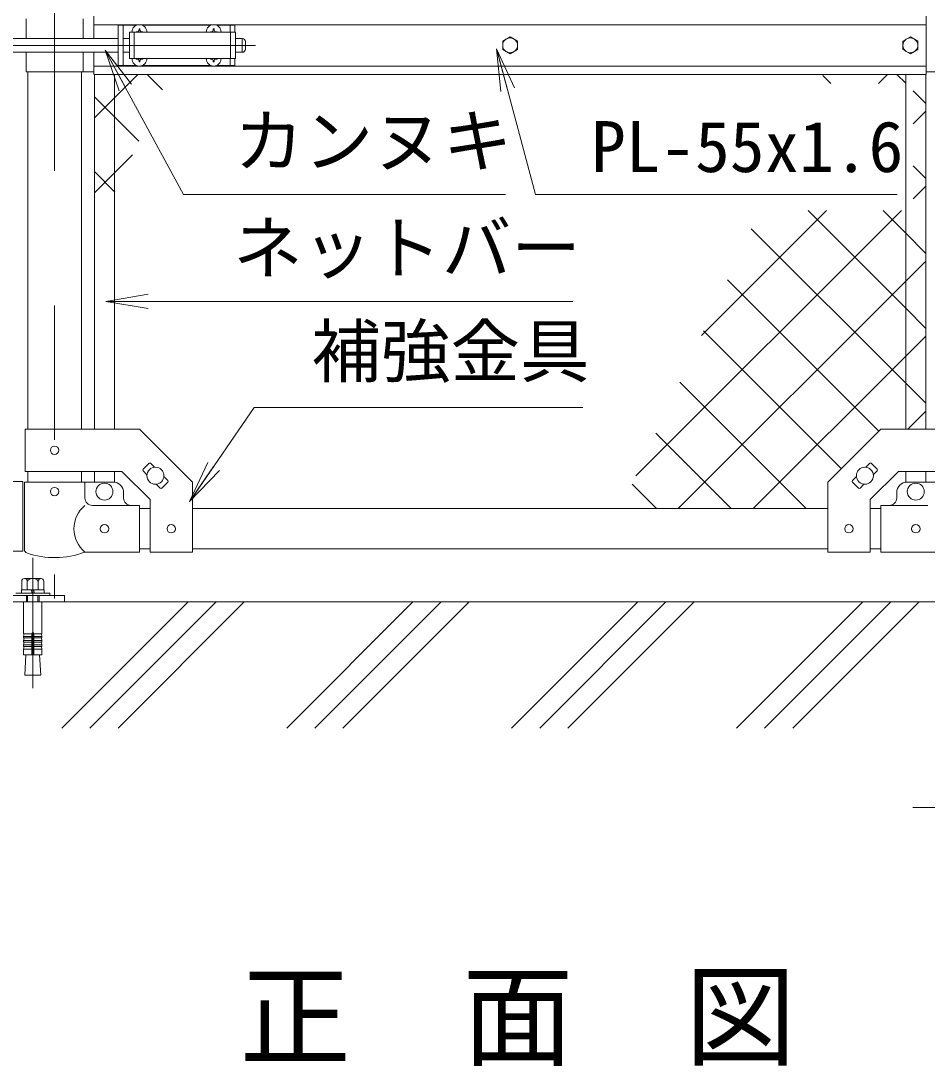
# Model space of a CAD drawing. Units: millimetres, scale not verified. Extents: x -4200 to 4200, y -2970 to 2970.
# Drawn here: x -2568 to -1713, y -477 to 509 of the extents above; entities that cross this region are included whole.
import ezdxf
from ezdxf.enums import TextEntityAlignment as Align

# ---------------------------------------------------------------- set-up
doc = ezdxf.new("R2010")
doc.units = ezdxf.units.MM
doc.header["$LTSCALE"] = 20
doc.linetypes.add('DASHED', pattern=[7.5, 6, -1.5])
doc.linetypes.add('USER1', pattern=[50.8, 31.75, -6.35, 6.35, -6.35])
doc.layers.add('0-0_D-TTL-TXT', color=7, linetype='Continuous')
for name, color, linetype, lineweight in [('0-1_D-BMK', 2, 'USER1', 13), ('0-2_D-STR1', 1, 'Continuous', 18), ('0-3_D-STR3', 3, 'Continuous', 13), ('0-4_D-STR-DIM', 7, 'Continuous', 9), ('0-5_0', 3, 'Continuous', 18), ('0-6_D-STR-TXT', 7, 'Continuous', 9), ('0-7_D-STR2', 7, 'Continuous', 9), ('0-9_D-BGD', 7, 'Continuous', 9)]:
    doc.layers.add(name, color=color, linetype=linetype, lineweight=lineweight)
doc.styles.add('ＭＳ ゴシック', font='')
doc.styles.get('ＭＳ ゴシック').set_extended_font_data('MS Gothic')

# ---------------------------------------------------------------- blocks, each defined once
blk = doc.blocks.new('_Open')
at = {"layer": '0-5_0', "color": 7, "lineweight": 9}
blk.add_line((-20, 3.33), (0, 0), dxfattribs=at)
blk.add_lwpolyline([(-20, -3.33), (0, 0), (-20, 0)], dxfattribs=at)

msp = doc.modelspace()

# ---------------------------------------------------------------- linework, layer by layer
at = {"layer": '0-1_D-BMK'}
for p, q in [((-2535.9, 1003.1), (-2535.9, -35.29)), ((-2666.59, 486.37), (-2346.59, 486.37)), ((-2556.55, 2.97), (-2556.55, -120.04))]:
    msp.add_line(p, q, dxfattribs=at)
at = {"layer": '0-2_D-STR1'}
for p, q in [((-2561.3, 461.37), (-2561.3, 124.42)), ((-2510.5, 461.37), (-2510.5, 124.42)), ((-2561.3, 84.42), (-2561.3, 74.37)), ((-2510.5, 84.42), (-2510.5, 74.37)), ((-2455.9, 49.37), (-2445.9, 49.37)), ((-2405.9, 49.37), (-1806.7, 49.37)), ((-1766.7, 49.37), (-1756.7, 49.37)), ((-2455.9, 11.37), (-2445.9, 11.37)), ((-2405.9, 11.37), (-1806.7, 11.37)), ((-1766.7, 11.37), (-1756.7, 11.37))]:
    msp.add_line(p, q, dxfattribs=at)
at = {"layer": '0-3_D-STR3'}
for p, q in [((-2498.8, 492.87), (-2498.8, 513.87)), ((-1713.8, 458.87), (-1713.8, 513.87)), ((-2562.9, 511.37), (-2562.9, 492.87)), ((-2508.9, 511.37), (-2508.9, 492.87)), ((-2498.8, 505.87), (-1713.8, 505.87)), ((-2475.9, 505.37), (-2475.9, 467.37)), ((-2475.9, 505.37), (-2458.49, 505.37)), ((-2471.4, 505.37), (-2471.4, 467.37)), ((-2453.3, 505.37), (-2388.49, 505.37)), ((-2383.3, 505.37), (-2365.9, 505.37)), ((-2370.4, 505.37), (-2370.4, 498.87)), ((-2365.9, 505.37), (-2365.9, 498.87)), ((-2465.4, 498.87), (-2465.4, 473.87)), ((-2465.4, 498.87), (-2365.4, 498.87)), ((-2457.75, 499.28), (-2459.05, 499.26)), ((-2459.05, 499.26), (-2459.05, 498.87)), ((-2456.29, 502.02), (-2456.31, 500.72)), ((-2456.29, 502.02), (-2455.5, 502.02)), ((-2455.5, 502.02), (-2455.48, 500.72)), ((-2387.75, 499.28), (-2389.05, 499.26)), ((-2389.05, 499.26), (-2389.05, 498.87)), ((-2386.29, 502.02), (-2386.31, 500.72)), ((-2386.29, 502.02), (-2385.5, 502.02)), ((-2385.5, 502.02), (-2385.48, 500.72)), ((-2384.04, 499.28), (-2382.75, 499.26)), ((-2382.75, 499.26), (-2382.75, 498.87)), ((-2365.4, 498.87), (-2365.4, 473.87)), ((-2599.25, 492.87), (-2475.9, 492.87)), ((-2471.4, 492.87), (-2465.4, 492.87)), ((-2365.4, 492.87), (-2358.9, 492.87)), ((-2358.9, 492.87), (-2358.9, 479.87)), ((-2355.9, 489.87), (-2355.9, 482.87)), ((-2599.25, 479.87), (-2475.9, 479.87)), ((-2562.9, 479.87), (-2562.9, 461.37)), ((-2508.9, 479.87), (-2508.9, 461.37)), ((-2498.8, 458.87), (-2498.8, 479.87)), ((-2471.4, 479.87), (-2465.4, 479.87)), ((-2465.4, 473.87), (-2365.4, 473.87)), ((-2459.05, 473.47), (-2459.05, 473.87)), ((-2457.75, 473.45), (-2459.05, 473.47)), ((-2454.04, 473.45), (-2452.75, 473.47)), ((-2452.75, 473.47), (-2452.75, 473.87)), ((-2389.05, 473.47), (-2389.05, 473.87)), ((-2387.75, 473.45), (-2389.05, 473.47)), ((-2384.04, 473.45), (-2382.75, 473.47)), ((-2382.75, 473.47), (-2382.75, 473.87)), ((-2370.4, 473.87), (-2370.4, 467.37)), ((-2365.9, 473.87), (-2365.9, 467.37)), ((-2365.4, 479.87), (-2358.9, 479.87)), ((-2498.8, 466.87), (-1713.8, 466.87)), ((-2475.9, 467.37), (-2458.49, 467.37)), ((-2456.29, 470.72), (-2456.31, 472.01)), ((-2456.29, 470.72), (-2455.5, 470.72)), ((-2455.5, 470.72), (-2455.48, 472.01)), ((-2453.3, 467.37), (-2388.49, 467.37)), ((-2386.29, 470.72), (-2386.31, 472.01)), ((-2386.29, 470.72), (-2385.5, 470.72)), ((-2385.5, 470.72), (-2385.48, 472.01)), ((-2383.3, 467.37), (-2365.9, 467.37)), ((-2562.9, 461.37), (-2498.8, 461.37)), ((-2498.8, 458.87), (-1713.8, 458.87)), ((-2498.4, 458.87), (-2498.4, 124.42)), ((-2479.4, 458.87), (-2479.4, 124.42)), ((-1733.2, 458.87), (-1733.2, 124.42)), ((-1714.2, 458.87), (-1714.2, 124.42)), ((-1649.7, 461.37), (-1713.8, 461.37)), ((-2563.6, 84.42), (-2563.6, 124.42)), ((-2452.56, 86.43), (-2446.91, 92.08)), ((-2445.49, 92.08), (-2441.78, 88.37)), ((-1767.1, 92.08), (-1770.82, 88.37)), ((-1760.03, 86.43), (-1765.69, 92.08)), ((-2563.6, 84.42), (-2472.46, 84.42)), ((-2498.4, 84.42), (-2498.4, 74.37)), ((-2479.4, 84.42), (-2479.4, 74.37)), ((-2472.46, 84.42), (-2445.9, 57.85)), ((-2452.56, 85.01), (-2448.85, 81.3)), ((-2432.94, 79.54), (-2429.23, 75.82)), ((-1779.65, 79.54), (-1783.36, 75.82)), ((-1740.13, 84.42), (-1766.7, 57.85)), ((-1760.03, 85.01), (-1763.74, 81.3)), ((-1649, 84.42), (-1740.13, 84.42)), ((-1733.2, 84.42), (-1733.2, 74.37)), ((-1714.2, 84.42), (-1714.2, 74.37)), ((-2565.85, 75.07), (-2656.55, 75.07)), ((-2565.85, 75.07), (-2565.85, 9.07)), ((-2564.45, 74.37), (-2507.35, 74.37)), ((-2564.45, 74.37), (-2564.45, 10.67)), ((-2507.35, 74.37), (-2507.35, 59.37)), ((-2507.35, 74.37), (-2480.9, 74.37)), ((-2440.02, 72.47), (-2436.3, 68.75)), ((-2434.89, 68.75), (-2429.23, 74.41)), ((-2405.9, 8.17), (-2405.9, 74.42)), ((-1806.7, 8.17), (-1806.7, 74.42)), ((-1777.71, 68.75), (-1783.36, 74.41)), ((-1772.58, 72.47), (-1776.29, 68.75)), ((-1705.25, 74.37), (-1731.7, 74.37)), ((-2470.9, 59.37), (-2470.9, 64.37)), ((-1741.7, 59.37), (-1741.7, 64.37)), ((-2455.9, 52.37), (-2500.35, 52.37)), ((-2455.9, 8.37), (-2455.9, 52.37)), ((-2445.9, 8.17), (-2445.9, 57.85)), ((-1766.7, 8.17), (-1766.7, 57.85)), ((-1756.7, 52.37), (-1712.25, 52.37)), ((-1756.7, 8.37), (-1756.7, 52.37)), ((-2565.85, 9.07), (-2681.55, 9.07)), ((-2455.9, 8.37), (-2507.35, 8.37)), ((-2445.9, 8.17), (-2405.9, 8.17)), ((-1766.7, 8.17), (-1806.7, 8.17)), ((-1756.7, 8.37), (-1705.25, 8.37)), ((-2566.94, -19.03), (-2566.94, -27.33)), ((-2548.75, -16.53), (-2564.34, -16.53)), ((-2562.55, -16.53), (-2550.55, -16.53)), ((-2561.74, -27.33), (-2561.74, -19.03)), ((-2551.35, -27.33), (-2551.35, -19.03)), ((-2546.15, -27.33), (-2546.15, -19.03)), ((-2545.8, -27.33), (-2567.3, -27.33)), ((-2567.3, -27.33), (-2567.3, -30.33)), ((-2566.94, -27.33), (-2546.15, -27.33)), ((-2558.05, -27.33), (-2557.24, -30.33)), ((-2555.05, -30.33), (-2555.85, -27.33)), ((-2545.8, -30.33), (-2545.8, -27.33)), ((-2540.55, -30.33), (-2572.55, -30.33)), ((-2567.3, -30.33), (-2545.8, -30.33)), ((-2565.2, -38.63), (-2565.2, -68.67)), ((-2562.54, -32.63), (-2562.54, -38.63)), ((-2561.46, -38.63), (-2561.46, -32.63)), ((-2551.62, -38.63), (-2551.62, -32.63)), ((-2550.54, -38.63), (-2550.54, -32.63)), ((-2547.9, -38.63), (-2547.9, -68.67)), ((-2540.55, -32.63), (-2540.55, -30.33)), ((-2557.55, -68.67), (-2565.2, -68.67)), ((-2565.2, -71.17), (-2564.76, -68.71)), ((-2557.55, -68.67), (-2557.55, -88.63)), ((-2555.55, -68.67), (-2547.9, -68.67)), ((-2555.55, -68.67), (-2555.55, -88.63)), ((-2547.9, -71.17), (-2548.33, -68.71)), ((-2565.2, -71.17), (-2557.55, -71.17)), ((-2565.2, -71.17), (-2565.2, -72.67)), ((-2565.2, -72.67), (-2557.55, -72.67)), ((-2565.2, -75.17), (-2564.76, -72.71)), ((-2565.2, -75.17), (-2557.55, -75.17)), ((-2565.2, -75.17), (-2565.2, -76.67)), ((-2565.2, -76.67), (-2557.55, -76.67)), ((-2565.2, -79.17), (-2564.76, -76.71)), ((-2547.9, -71.17), (-2555.55, -71.17)), ((-2547.9, -72.67), (-2555.55, -72.67)), ((-2547.9, -75.17), (-2555.55, -75.17)), ((-2547.9, -76.67), (-2555.55, -76.67)), ((-2547.9, -75.17), (-2548.33, -72.71)), ((-2547.9, -79.17), (-2548.33, -76.71)), ((-2547.9, -71.17), (-2547.9, -72.67)), ((-2547.9, -75.17), (-2547.9, -76.67)), ((-2565.2, -79.17), (-2557.55, -79.17)), ((-2565.2, -79.17), (-2565.2, -80.67)), ((-2565.2, -83.13), (-2564.76, -80.67)), ((-2565.2, -80.67), (-2557.55, -80.67)), ((-2565.2, -83.13), (-2557.55, -83.13)), ((-2565.2, -83.13), (-2565.2, -88.63)), ((-2565.2, -88.63), (-2547.9, -88.63)), ((-2563.04, -88.63), (-2564.12, -107.73)), ((-2547.9, -79.17), (-2555.55, -79.17)), ((-2547.9, -80.67), (-2555.55, -80.67)), ((-2547.9, -83.13), (-2555.55, -83.13)), ((-2550.05, -88.63), (-2548.97, -107.73)), ((-2547.9, -83.13), (-2548.33, -80.67)), ((-2547.9, -79.17), (-2547.9, -80.67)), ((-2547.9, -83.13), (-2547.9, -88.63)), ((-2548.97, -107.73), (-2564.12, -107.73))]:
    msp.add_line(p, q, dxfattribs=at)
at = {"layer": '0-3_D-STR3', "linetype": 'DASHED'}
for p, q in [((-2460.9, 498.87), (-2460.9, 473.87)), ((-2369.9, 498.87), (-2369.9, 473.87))]:
    msp.add_line(p, q, dxfattribs=at)
at = {"layer": '0-3_D-STR3'}
for points in [[(-2454.04, 499.28), (-2452.75, 499.26), (-2452.75, 498.87)], [(-2563.6, 124.42), (-2455.9, 124.42), (-2405.9, 74.42)], [(-1649, 124.42), (-1756.7, 124.42), (-1806.7, 74.42)]]:
    msp.add_lwpolyline(points, dxfattribs=at)
for points in [[(-2106.3, 494.47), (-2113.31, 490.42), (-2113.31, 482.32), (-2106.3, 478.27), (-2099.28, 482.32), (-2099.28, 490.42)], [(-1728.8, 494.47), (-1735.81, 490.42), (-1735.81, 482.32), (-1728.8, 478.27), (-1721.78, 482.32), (-1721.78, 490.42)], [(-2676.55, -38.63), (-2526.55, -38.63), (-2526.55, -32.63), (-2676.55, -32.63)]]:
    msp.add_lwpolyline(points, close=True, dxfattribs=at)
for centre, radius in [((-2106.3, 486.37), 7.03), ((-1728.8, 486.37), 7.03), ((-2535.9, 104.42), 4), ((-2440.9, 80.42), 8), ((-1771.7, 80.42), 8), ((-2535.9, 65.37), 4), ((-2488.9, 65.37), 8), ((-1723.7, 65.37), 8), ((-2488.9, 30.37), 4), ((-2425.9, 30.42), 4), ((-1786.7, 30.42), 4), ((-1723.7, 30.37), 4)]:
    msp.add_circle(centre, radius, dxfattribs=at)
for centre, radius, start, end in [((-2455.9, 498.87), 7, 0, 180), ((-2385.9, 498.87), 7, 0, 180), ((-2457.8, 500.77), 1.49, 270, 0), ((-2453.99, 500.77), 1.49, 180, 270), ((-2387.8, 500.77), 1.49, 270, 0), ((-2383.99, 500.77), 1.49, 180, 270), ((-2358.9, 489.87), 3, 0, 90), ((-2455.9, 473.87), 7, 180, 0), ((-2457.8, 471.96), 1.49, 0, 90), ((-2453.99, 471.96), 1.49, 90, 180), ((-2385.9, 473.87), 7, 180, 0), ((-2387.8, 471.96), 1.49, 0, 90), ((-2383.99, 471.96), 1.49, 90, 180), ((-2358.9, 482.87), 3, 270, 0), ((-2446.2, 91.38), 1, 45, 135), ((-1766.39, 91.38), 1, 45, 135), ((-2451.86, 85.72), 1, 135, 225), ((-1760.74, 85.72), 1, 315, 45), ((-2480.9, 64.37), 10, 0, 90), ((-2429.94, 75.11), 1, 315, 45), ((-1782.66, 75.11), 1, 135, 225), ((-1731.7, 64.37), 10, 90, 180), ((-2500.35, 59.37), 7, 180, 270), ((-2463.9, 59.37), 7, 180, 270), ((-2435.59, 69.46), 1, 225, 315), ((-1777, 69.46), 1, 225, 315), ((-1748.7, 59.37), 7, 270, 0), ((-2489.15, 30.37), 28.55, 129.59418, 230.40582), ((-2561.15, 10.67), 3.3, 180, 250.77949), ((-2535.9, 83.1), 80, 250.77949, 290.9084), ((-2564.34, -19.13), 2.6, 2.20423, 177.79577), ((-2556.55, -23.18), 6.65, 38.61324, 141.38676), ((-2548.75, -19.13), 2.6, 2.20423, 177.79577), ((-2556.55, -68.67), 1, 0, 180)]:
    msp.add_arc(centre, radius, start, end, dxfattribs=at)
at = {"layer": '0-4_D-STR-DIM'}
msp.add_line((-1686.55, -232.54), (-1726.55, -232.54), dxfattribs=at)
at = {"layer": '0-6_D-STR-TXT'}
msp.add_line((-2047.05, 244.9), (-2485.64, 244.9), dxfattribs=at)
for points in [[(-2110.53, 345.68), (-2414.5, 345.68), (-2487.31, 480.08)], [(-1741.11, 345.68), (-2082.39, 345.68), (-2118.49, 481.26)], [(-2037.66, 144.78), (-2347.72, 144.78), (-2407.43, 57.64)]]:
    msp.add_lwpolyline(points, dxfattribs=at)
at = {"layer": '0-7_D-STR2'}
for p, q in [((-2434.02, 444.28), (-2448.6, 458.87)), ((-1803.8, 450.46), (-1811.4, 458.06)), ((-1758.73, 450.46), (-1750.32, 458.87)), ((-2479.4, 418.95), (-2498.4, 437.95)), ((-1714.2, 431.57), (-1726.07, 443.44)), ((-1726.07, 412.41), (-1714.2, 424.29)), ((-2456.51, 396.06), (-2479.4, 418.95)), ((-2479.4, 348.24), (-2498.4, 367.24)), ((-1714.2, 360.86), (-1726.07, 372.73)), ((-2478.99, 347.84), (-2479.4, 348.24)), ((-1726.07, 341.7), (-1714.2, 353.57)), ((-1987.62, 80.15), (-1737.31, 330.46)), ((-1925.83, 212.65), (-1808.02, 330.46)), ((-1733.2, 238.43), (-1825.22, 330.46)), ((-1733.2, 309.14), (-1754.51, 330.46)), ((-1714.2, 290.14), (-1733.2, 309.14)), ((-1733.2, 263.86), (-1714.2, 282.86)), ((-1947.69, 49.37), (-1733.2, 263.86)), ((-1758.65, 122.46), (-1901.35, 265.16)), ((-1714.2, 219.43), (-1733.2, 238.43)), ((-1794, 87.11), (-1923.83, 216.94)), ((-1733.2, 193.15), (-1714.2, 212.15)), ((-1876.98, 49.37), (-1733.2, 193.15)), ((-1826.97, 49.37), (-1946.32, 168.72)), ((-1731.22, 124.42), (-1714.2, 141.44)), ((-1897.68, 49.37), (-1968.81, 120.49)), ((-1968.39, 49.37), (-1991.29, 72.27))]:
    msp.add_line(p, q, dxfattribs=at)
for points in [[(-2498.4, 417.9), (-2479.4, 436.9), (-2457.43, 458.87)], [(-1733.09, 450.46), (-1733.2, 450.57), (-1741.5, 458.87)], [(-2498.4, 347.19), (-2479.4, 366.19), (-2462.6, 382.98)], [(-1714.2, 148.72), (-1733.2, 167.72), (-1878.86, 313.39)]]:
    msp.add_lwpolyline(points, dxfattribs=at)
at = {"layer": '0-9_D-BGD'}
for p, q in [((-1251.55, -38.63), (-2951.55, -38.63)), ((-2529.14, -157.69), (-2410.08, -38.63)), ((-2502.62, -157.69), (-2383.56, -38.63)), ((-2476.11, -157.69), (-2357.05, -38.63)), ((-2317.01, -157.69), (-2197.95, -38.63)), ((-2290.49, -157.69), (-2171.43, -38.63)), ((-2263.97, -157.69), (-2144.91, -38.63)), ((-2104.88, -157.69), (-1985.81, -38.63)), ((-2078.36, -157.69), (-1959.3, -38.63)), ((-2051.84, -157.69), (-1932.78, -38.63)), ((-1892.74, -157.69), (-1773.68, -38.63)), ((-1866.23, -157.69), (-1747.17, -38.63)), ((-1839.71, -157.69), (-1720.65, -38.63))]:
    msp.add_line(p, q, dxfattribs=at)

# ---------------------------------------------------------------- block references
at = {"layer": '0-6_D-STR-TXT', "xscale": 2, "yscale": 2}
for p, rotation in [((-2488.26, 481.84), 118.44451), ((-2119.01, 483.19), 104.91069), ((-2487.64, 244.9), 180), ((-2408.56, 55.99), 235.58239)]:
    msp.add_blockref('_Open', p, dxfattribs=dict(at, rotation=rotation))

# ---------------------------------------------------------------- texts
at = {"layer": '0-0_D-TTL-TXT', "style": 'ＭＳ ゴシック'}
msp.add_text('正\u3000面\u3000図', height=76.98, dxfattribs=at).set_placement((-2361.44, -491.23), align=Align.BOTTOM_LEFT)
at = {"layer": '0-6_D-STR-TXT', "style": 'ＭＳ ゴシック'}
for s, p in [('カンヌキ', (-2366.62, 357.76)), ('PL-55x1.6', (-2029.94, 352.43)), ('ネットバー', (-2367.61, 256.85)), ('補強金具', (-2293.75, 159.4))]:
    msp.add_text(s, height=48.09, dxfattribs=at).set_placement(p, align=Align.BOTTOM_LEFT)

doc.saveas('drawing.dxf')
